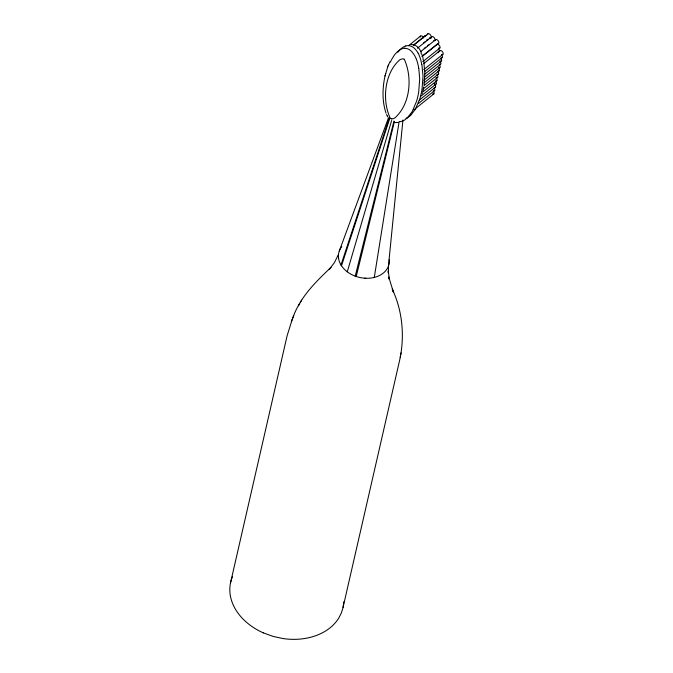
<?xml version="1.0" encoding="UTF-8"?>
<svg xmlns="http://www.w3.org/2000/svg" width="673" height="673" viewBox="0 0 673 673"><rect width="100%" height="100%" fill="white"/><g stroke="black" fill="none" stroke-linecap="round" stroke-linejoin="round"><path stroke-width="1.01" d="M388.481 267.509L388.279 272.918L388.321 270.941L389.339 279.396L388.792 277.024L393.385 292.107L392.283 289.07C402.58 311.178 404.868 336.433 399.661 360.173L342.885 608.114L341.253 613.204L338.704 618.167A57.584 43.392 12.9 0 1 282.828 638.526L272.876 636.347L263.362 632.881M388.43 266.104L402.95 119.971M424.04 84.798L424.831 72.835L423.729 61.05M374.289 277.411L399.089 121.906M400.216 357.531L400.561 355.563M400.679 354.873L401.032 352.904M423.712 86.943L422.888 91.116M343.045 607.391L343.6 603.647A57.584 43.392 12.9 0 0 343.718 601.839M385.133 75.469C382.382 87.818 381.961 101.076 386.058 113.182M230.519 582.894L287.135 335.676L292.334 319.095M384.99 76.041L387.673 67.048M385.486 74.022L385.629 73.441M422.249 93.715L422.392 93.135M394.462 121.434L356.227 276.477L355.218 276.123L393.957 121.064M347.268 271.783L391.644 120.492M389.423 117.615L341.009 264.943L341.514 265.742L389.6 118.919M339.335 250.903L388.498 117.8M388.178 65.752L390.037 61.613M387.455 67.611L388.397 65.18M292.772 318.018C299.847 297.373 315.595 281.97 331.023 267.366L329.265 269.293L334.397 262.672L338.275 254.84M291.325 321.601L293.781 315.536M390.407 62.042L391.375 60.006M391.72 59.359L394.479 54.917L397.718 51.358M298.467 305.845L299.788 303.481M300.326 302.48L301.613 300.158M397.793 52.267L400.443 49.247M410.757 115.26L415.46 109.085L419.893 98.569A140.514 79.263 51.4 0 0 422.03 89.231L423.014 76.091L421.904 64.524M406.845 118.448L412.137 111.743L416.579 101.228A140.514 79.263 51.4 0 0 418.715 91.881L419.691 78.741L418.791 68.318M408.604 45.629L420.566 36.073M413.315 45.184L425.185 35.703M413.634 45.242L427.868 33.86M423.46 43.08L425.092 41.793M426.674 40.523L428.255 39.261M417.445 48.204L431.73 36.796M424.209 48.515L425.79 47.253M427.372 45.983L428.953 44.721M420.516 51.762L435.591 39.724M422.535 55.867L436.769 44.485M422.005 56.591L438.611 43.316M423.182 61.361L439.789 48.077M423.931 63.464L439.881 50.719M423.763 69.605L442.901 54.311M424.604 71.632L442.144 57.609M424.646 74.291L441.387 60.907M424.688 76.958L440.63 64.213M423.931 80.255L439.873 67.51M423.973 82.922L439.116 70.808M424.015 85.58L438.359 74.114M423.258 88.886L437.61 77.412M422.501 92.184L436.853 80.71M420.945 96.121L436.096 84.016M419.397 100.058L435.338 87.313M418.64 103.364L434.581 90.611M413.895 109.85L433.824 93.917M398.079 122.528L395.118 122.486M410.791 44.569C415.847 44.073 419.759 48.153 421.281 52.603M391.72 118.86L390.744 118.709M365.792 278.252L364.716 278.193M390.399 118.507C381.894 100.723 384.174 73.407 399.812 59.779A26.247 14.806 51.4 0 1 400.401 59.493L400.654 59.384A16.219 9.144 51.4 0 1 402.833 58.871L403.312 58.938A4.56 2.574 51.4 0 1 403.632 58.997L403.657 59.005A2.12 1.195 51.4 0 1 404.094 59.165M387.185 115.84L387.757 116.959M386.596 114.553L387.076 115.613M422.737 56.818L423.132 58.315M338.586 258.382L338.477 257.532M437.82 71.405A2.347 1.321 51.4 0 1 438.636 73.492A2.347 1.321 51.4 0 1 437.526 74.308M438.426 67.939A2.347 1.321 51.4 0 1 439.402 70.11A2.347 1.321 51.4 0 1 438.283 71.002M439.183 64.633A2.347 1.321 51.4 0 1 440.15 66.896A2.347 1.321 51.4 0 1 438.863 67.662M439.932 61.336A2.347 1.321 51.4 0 1 440.899 63.674A2.347 1.321 51.4 0 1 439.444 64.305M440.84 58.206A2.347 1.321 51.4 0 1 441.639 60.452A2.347 1.321 51.4 0 1 440.201 61.007M441.597 54.908A2.347 1.321 51.4 0 1 442.405 57.07A2.347 1.321 51.4 0 1 441.135 57.76M439.604 51.644A2.347 1.321 51.4 0 1 441.118 50.643A2.347 1.321 51.4 0 1 443.137 53.133A2.347 1.321 51.4 0 1 441.892 54.463M420.289 36.998A2.347 1.321 51.4 0 1 421.567 35.913A2.347 1.321 51.4 0 1 423.654 37.957M436.912 74.535A2.347 1.321 51.4 0 1 437.871 76.873A2.347 1.321 51.4 0 1 436.424 77.504M436.003 77.681A2.347 1.321 51.4 0 1 437.13 80.02A2.347 1.321 51.4 0 1 435.843 80.869M435.397 81.139A2.347 1.321 51.4 0 1 436.373 83.393A2.347 1.321 51.4 0 1 435.086 84.167M434.396 83.839A2.347 1.321 51.4 0 1 433.925 83.452M434.64 84.436A2.347 1.321 51.4 0 1 435.624 86.615A2.347 1.321 51.4 0 1 434.506 87.507M434.043 87.911A2.347 1.321 51.4 0 1 434.851 90.073A2.347 1.321 51.4 0 1 433.572 90.771M433.286 91.208A2.347 1.321 51.4 0 1 434.06 93.522A2.347 1.321 51.4 0 1 432.47 93.934M438.022 52.359A2.347 1.321 51.4 0 1 438.258 52.763M438.493 48.675A2.347 1.321 51.4 0 1 439.309 50.761A2.347 1.321 51.4 0 1 438.199 51.577M420.995 53.419A2.347 1.321 51.4 0 1 422.257 56.137M435.313 40.649A2.347 1.321 51.4 0 1 436.895 39.673A2.347 1.321 51.4 0 1 438.88 42.264A2.347 1.321 51.4 0 1 437.433 43.409M431.519 38.092A2.347 1.321 51.4 0 1 432.739 36.636A2.347 1.321 51.4 0 1 434.96 39.084A2.347 1.321 51.4 0 1 433.749 40.54M427.591 34.786A2.347 1.321 51.4 0 1 429.164 33.818A2.347 1.321 51.4 0 1 431.149 36.409A2.347 1.321 51.4 0 1 429.711 37.553M422.922 59.031A2.347 1.321 51.4 0 1 422.955 61.504M436.558 44.822A2.347 1.321 51.4 0 1 438.569 44.738A2.347 1.321 51.4 0 1 440.075 47.371A2.347 1.321 51.4 0 1 438.434 48.094M430.055 38.479A2.347 1.321 51.4 0 1 430.4 38.613M428.095 39.37A2.347 1.321 51.4 0 1 427.019 39.387M424.907 36.628A2.347 1.321 51.4 0 1 426.362 35.602M416.326 59.216A20.316 11.458 51.4 0 0 414.77 55.834A13.553 7.647 51.4 0 0 413.567 53.882L411.649 51.51A8.093 4.568 51.4 0 0 408.721 49.289L406.871 48.574A13.687 7.723 51.4 0 0 404.835 48.313M416.394 59.224A39.32 22.184 51.4 0 1 418.699 68.276M406.669 118.246A32.548 18.364 51.4 0 1 399.855 121.737M399.728 121.493A13.687 7.723 51.4 0 1 399.215 121.485M397.894 51.56A32.548 18.364 51.4 0 1 404.709 48.069M405.735 46.016A20.325 11.466 51.4 0 1 408.149 45.646A13.561 7.647 51.4 0 1 409.756 45.823L412.036 46.639A8.093 4.568 51.4 0 1 414.963 48.86L416.545 50.744A13.687 7.714 51.4 0 1 418.076 53.184M400.528 49.331A39.345 22.192 51.4 0 1 405.684 45.941M410.673 115.167A39.345 22.192 51.4 0 1 406.055 118.355M418.261 53.175A32.531 18.348 51.4 0 1 421.693 64.44M404.195 59.266A1.531 0.866 51.4 0 1 404.448 59.611C412.591 77.967 410.311 104.323 394.782 117.994A26.247 14.806 51.4 0 1 394.193 118.288L393.941 118.389A16.211 9.144 51.4 0 1 391.762 118.902M389.305 259.475A25.776 19.424 12.9 0 1 358.238 277.108A25.776 19.424 12.9 0 1 341.775 246.596M263.362 632.881A57.584 43.392 12.9 0 1 232.597 576.399"/></g></svg>
